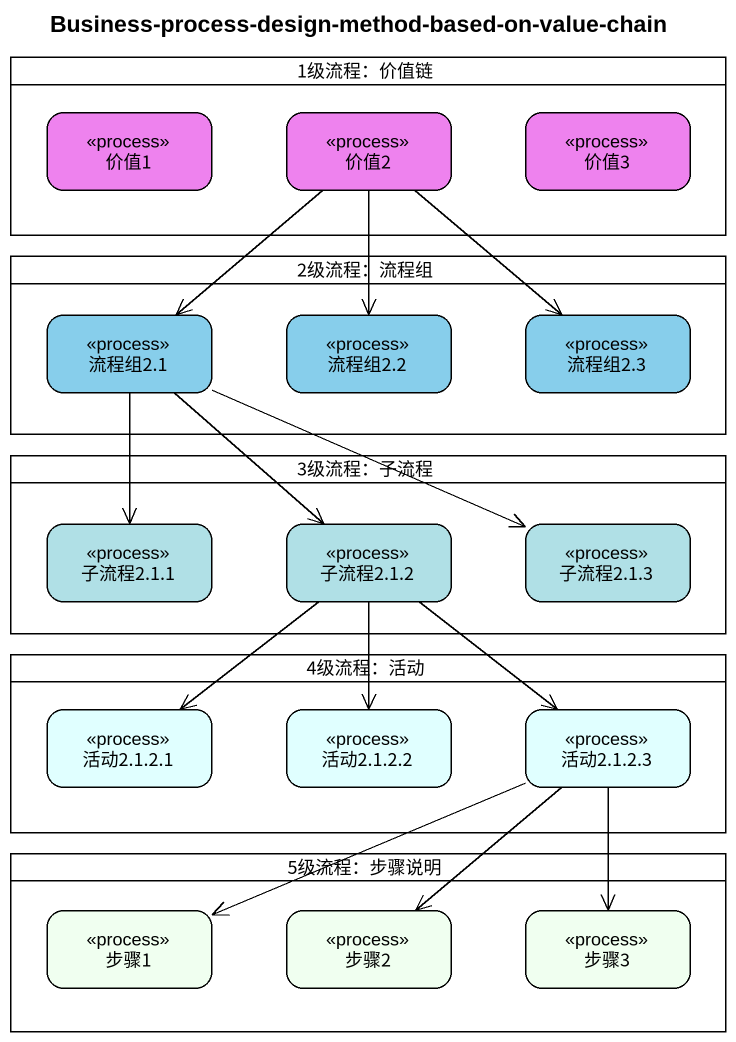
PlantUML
@startuml
title Business-process-design-method-based-on-value-chain
hide empty description
state "1级流程：价值链" as l1级流程_价值链 <<partition>> {
  state 价值1 <<process>> #EE82EE
  state 价值2 <<process>> #EE82EE
  state 价值3 <<process>> #EE82EE
}
state "2级流程：流程组" as l2级流程_流程组 <<partition>> {
  state "流程组2.1" as 流程组2_1 <<process>> #87CEEB
  state "流程组2.2" as 流程组2_2 <<process>> #87CEEB
  state "流程组2.3" as 流程组2_3 <<process>> #87CEEB
}
state "3级流程：子流程" as l3级流程_子流程 <<partition>> {
  state "子流程2.1.1" as 子流程2_1_1 <<process>> #B0E0E6
  state "子流程2.1.2" as 子流程2_1_2 <<process>> #B0E0E6
  state "子流程2.1.3" as 子流程2_1_3 <<process>> #B0E0E6
}
state "4级流程：活动" as l4级流程_活动 <<partition>> {
  state "活动2.1.2.1" as 活动2_1_2_1 <<process>> #E0FFFF
  state "活动2.1.2.2" as 活动2_1_2_2 <<process>> #E0FFFF
  state "活动2.1.2.3" as 活动2_1_2_3 <<process>> #E0FFFF
}
state "5级流程：步骤说明" as l5级流程_步骤说明 <<partition>> {
  state 步骤1 <<process>> #F0FFF0
  state 步骤2 <<process>> #F0FFF0
  state 步骤3 <<process>> #F0FFF0
}
价值2 --> 流程组2_1
价值2 --> 流程组2_2
价值2 --> 流程组2_3
流程组2_1 --> 子流程2_1_1
流程组2_1 --> 子流程2_1_2
流程组2_1 -right-> 子流程2_1_3
子流程2_1_2 --> 活动2_1_2_1
子流程2_1_2 --> 活动2_1_2_2
子流程2_1_2 --> 活动2_1_2_3
活动2_1_2_3 -left-> 步骤1
活动2_1_2_3 --> 步骤2
活动2_1_2_3 --> 步骤3
@enduml
